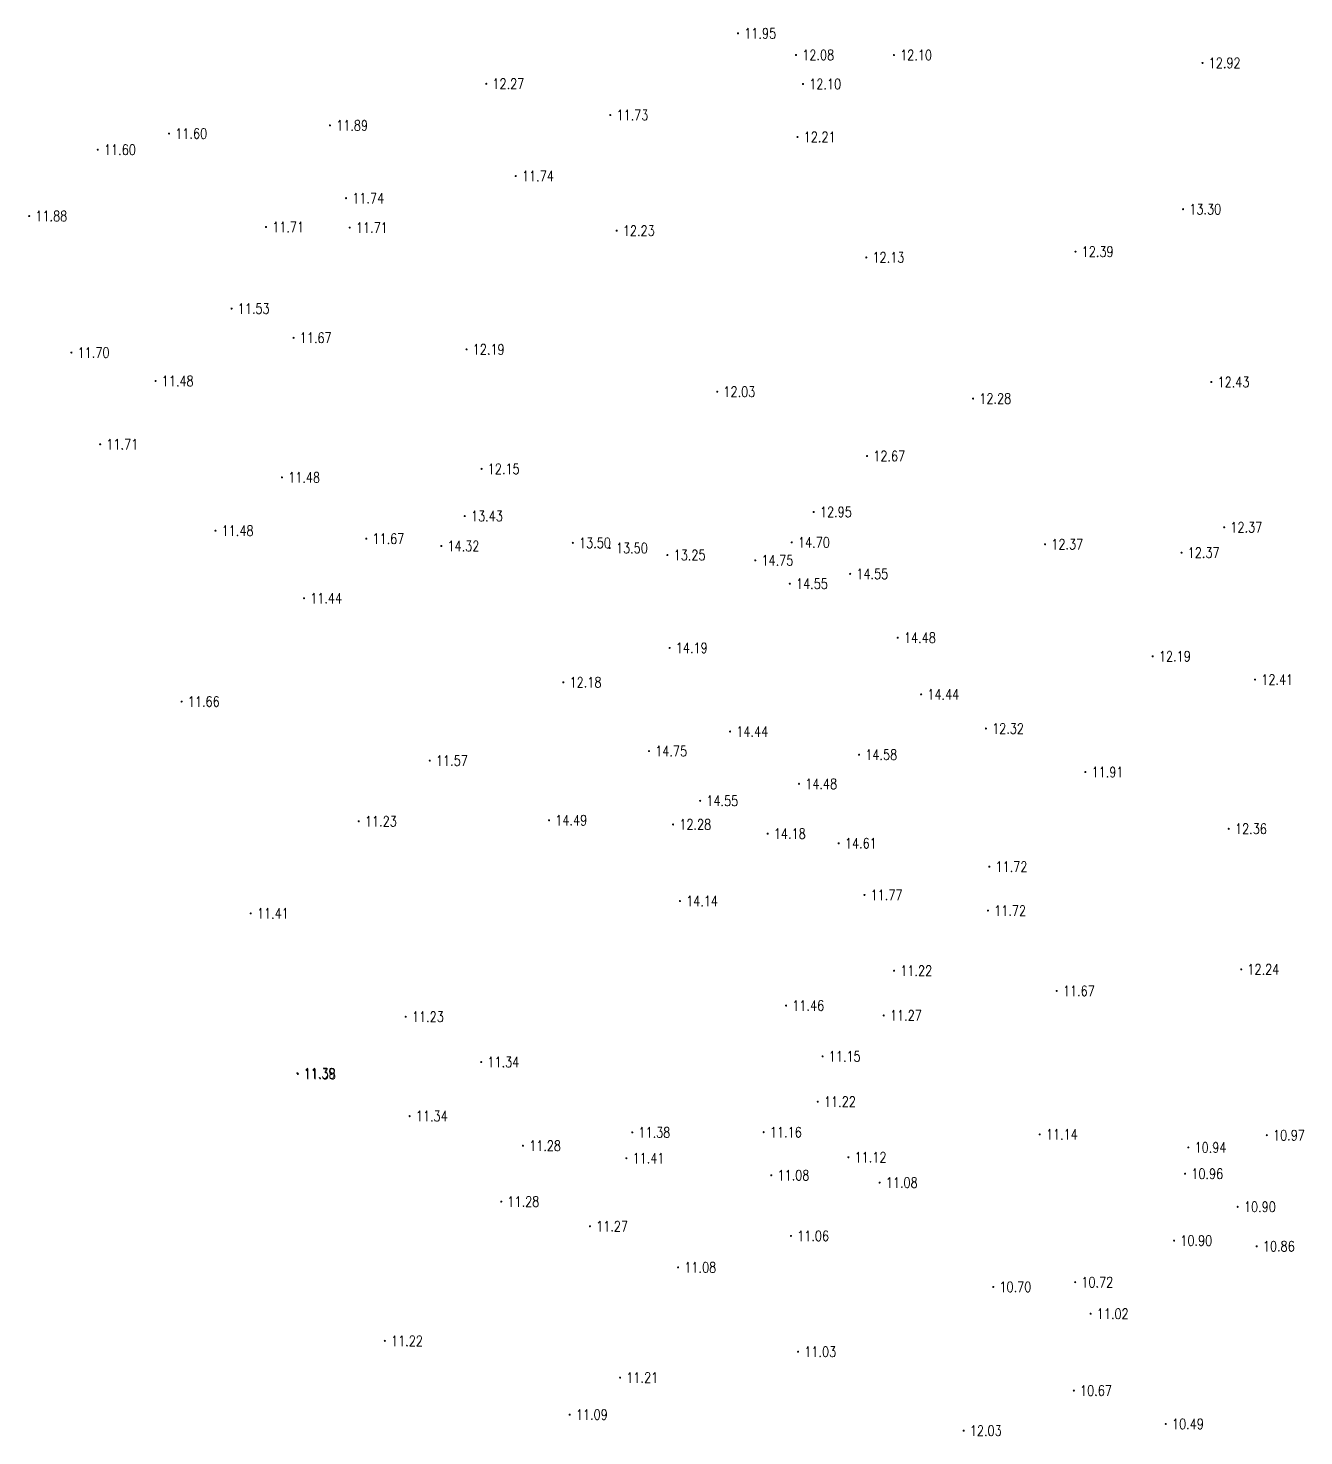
# Model space of a CAD drawing. Extents: x 476861 to 479475, y 2367369 to 2370541.
# Drawn here: x 477344.4 to 477467.8, y 2367776.3 to 2367912.5 of the extents above; entities that cross this region are included whole.
import ezdxf
from ezdxf.enums import TextEntityAlignment as Align

# ---------------------------------------------------------------- set-up
doc = ezdxf.new("R2010")
doc.units = 0
doc.header["$LTSCALE"] = 0.5
doc.layers.get('0').update_dxf_attribs({"linetype": 'CONTINUOUS'})
doc.layers.add('GCD', color=1, linetype='CONTINUOUS')
doc.styles.add('HZ', font='rs.shx', dxfattribs={"width": 0.8, "bigfont": 'hztxt.shx'})

# ---------------------------------------------------------------- blocks, each defined once
blk = doc.blocks.new('GC200')
at = {"linetype": 'Continuous', "const_width": 0.2, "flags": 128}
blk.add_lwpolyline([(-0.1, 0, 1), (0.1, 0, 1)], format="xyb", close=True, dxfattribs=at)

msp = doc.modelspace()

# ---------------------------------------------------------------- block references
at = {"layer": 'GCD', "linetype": 'Continuous'}
ref = msp.add_blockref('GC200', (477413.079, 2367911.969, 11.948), dxfattribs=dict(at, xscale=0.5, yscale=0.5, zscale=0.5))
ref.add_attrib('height', '11.95', dxfattribs={"linetype": 'Continuous', "height": 1, "style": 'HZ', "width": 0.8}).set_placement((477413.679, 2367911.969, 11.948), align=Align.MIDDLE_LEFT)
ref = msp.add_blockref('GC200', (477418.687, 2367909.876, 12.082), dxfattribs=dict(at, xscale=0.5, yscale=0.5, zscale=0.5))
ref.add_attrib('height', '12.08', dxfattribs={"linetype": 'Continuous', "height": 1, "style": 'HZ', "width": 0.8}).set_placement((477419.287, 2367909.876, 12.082), align=Align.MIDDLE_LEFT)
ref = msp.add_blockref('GC200', (477428.159, 2367909.864, 12.1), dxfattribs=dict(at, xscale=0.5, yscale=0.5, zscale=0.5))
ref.add_attrib('height', '12.10', dxfattribs={"linetype": 'Continuous', "height": 1, "style": 'HZ', "width": 0.8}).set_placement((477428.759, 2367909.864, 12.1), align=Align.MIDDLE_LEFT)
ref = msp.add_blockref('GC200', (477458.016, 2367909.109, 12.92), dxfattribs=dict(at, xscale=0.5, yscale=0.5, zscale=0.5))
ref.add_attrib('height', '12.92', dxfattribs={"linetype": 'Continuous', "height": 1, "style": 'HZ', "width": 0.8}).set_placement((477458.616, 2367909.109, 12.92), align=Align.MIDDLE_LEFT)
ref = msp.add_blockref('GC200', (477388.715, 2367907.085, 12.268), dxfattribs=dict(at, xscale=0.5, yscale=0.5, zscale=0.5))
ref.add_attrib('height', '12.27', dxfattribs={"linetype": 'Continuous', "height": 1, "style": 'HZ', "width": 0.8}).set_placement((477389.315, 2367907.085, 12.268), align=Align.MIDDLE_LEFT)
ref = msp.add_blockref('GC200', (477419.363, 2367907.067, 12.1), dxfattribs=dict(at, xscale=0.5, yscale=0.5, zscale=0.5))
ref.add_attrib('height', '12.10', dxfattribs={"linetype": 'Continuous', "height": 1, "style": 'HZ', "width": 0.8}).set_placement((477419.963, 2367907.067, 12.1), align=Align.MIDDLE_LEFT)
ref = msp.add_blockref('GC200', (477400.715, 2367904.066, 11.734), dxfattribs=dict(at, xscale=0.5, yscale=0.5, zscale=0.5))
ref.add_attrib('height', '11.73', dxfattribs={"linetype": 'Continuous', "height": 1, "style": 'HZ', "width": 0.8}).set_placement((477401.315, 2367904.066, 11.734), align=Align.MIDDLE_LEFT)
ref = msp.add_blockref('GC200', (477358.029, 2367902.274, 11.599), dxfattribs=dict(at, xscale=0.5, yscale=0.5, zscale=0.5))
ref.add_attrib('height', '11.60', dxfattribs={"linetype": 'Continuous', "height": 1, "style": 'HZ', "width": 0.8}).set_placement((477358.629, 2367902.274, 11.599), align=Align.MIDDLE_LEFT)
ref = msp.add_blockref('GC200', (477373.594, 2367903.063, 11.89), dxfattribs=dict(at, xscale=0.5, yscale=0.5, zscale=0.5))
ref.add_attrib('height', '11.89', dxfattribs={"linetype": 'Continuous', "height": 1, "style": 'HZ', "width": 0.8}).set_placement((477374.194, 2367903.063, 11.89), align=Align.MIDDLE_LEFT)
ref = msp.add_blockref('GC200', (477418.83, 2367901.938, 12.21), dxfattribs=dict(at, xscale=0.5, yscale=0.5, zscale=0.5))
ref.add_attrib('height', '12.21', dxfattribs={"linetype": 'Continuous', "height": 1, "style": 'HZ', "width": 0.8}).set_placement((477419.43, 2367901.938, 12.21), align=Align.MIDDLE_LEFT)
ref = msp.add_blockref('GC200', (477351.134, 2367900.709, 11.603), dxfattribs=dict(at, xscale=0.5, yscale=0.5, zscale=0.5))
ref.add_attrib('height', '11.60', dxfattribs={"linetype": 'Continuous', "height": 1, "style": 'HZ', "width": 0.8}).set_placement((477351.734, 2367900.709, 11.603), align=Align.MIDDLE_LEFT)
ref = msp.add_blockref('GC200', (477391.572, 2367898.16, 11.738), dxfattribs=dict(at, xscale=0.5, yscale=0.5, zscale=0.5))
ref.add_attrib('height', '11.74', dxfattribs={"linetype": 'Continuous', "height": 1, "style": 'HZ', "width": 0.8}).set_placement((477392.172, 2367898.16, 11.738), align=Align.MIDDLE_LEFT)
ref = msp.add_blockref('GC200', (477375.153, 2367896.024, 11.738), dxfattribs=dict(at, xscale=0.5, yscale=0.5, zscale=0.5))
ref.add_attrib('height', '11.74', dxfattribs={"linetype": 'Continuous', "height": 1, "style": 'HZ', "width": 0.8}).set_placement((477375.753, 2367896.024, 11.738), align=Align.MIDDLE_LEFT)
ref = msp.add_blockref('GC200', (477344.496, 2367894.294, 11.88), dxfattribs=dict(at, xscale=0.5, yscale=0.5, zscale=0.5))
ref.add_attrib('height', '11.88', dxfattribs={"linetype": 'Continuous', "height": 1, "style": 'HZ', "width": 0.8}).set_placement((477345.096, 2367894.294, 11.88), align=Align.MIDDLE_LEFT)
ref = msp.add_blockref('GC200', (477456.138, 2367894.959, 13.297), dxfattribs=dict(at, xscale=0.5, yscale=0.5, zscale=0.5))
ref.add_attrib('height', '13.30', dxfattribs={"linetype": 'Continuous', "height": 1, "style": 'HZ', "width": 0.8}).set_placement((477456.738, 2367894.959, 13.297), align=Align.MIDDLE_LEFT)
ref = msp.add_blockref('GC200', (477367.408, 2367893.231, 11.712), dxfattribs=dict(at, xscale=0.5, yscale=0.5, zscale=0.5))
ref.add_attrib('height', '11.71', dxfattribs={"linetype": 'Continuous', "height": 1, "style": 'HZ', "width": 0.8}).set_placement((477368.008, 2367893.231, 11.712), align=Align.MIDDLE_LEFT)
ref = msp.add_blockref('GC200', (477375.508, 2367893.181, 11.712), dxfattribs=dict(at, xscale=0.5, yscale=0.5, zscale=0.5))
ref.add_attrib('height', '11.71', dxfattribs={"linetype": 'Continuous', "height": 1, "style": 'HZ', "width": 0.8}).set_placement((477376.108, 2367893.181, 11.712), align=Align.MIDDLE_LEFT)
ref = msp.add_blockref('GC200', (477401.332, 2367892.878, 12.23), dxfattribs=dict(at, xscale=0.5, yscale=0.5, zscale=0.5))
ref.add_attrib('height', '12.23', dxfattribs={"linetype": 'Continuous', "height": 1, "style": 'HZ', "width": 0.8}).set_placement((477401.932, 2367892.878, 12.23), align=Align.MIDDLE_LEFT)
ref = msp.add_blockref('GC200', (477425.481, 2367890.288, 12.13), dxfattribs=dict(at, xscale=0.5, yscale=0.5, zscale=0.5))
ref.add_attrib('height', '12.13', dxfattribs={"linetype": 'Continuous', "height": 1, "style": 'HZ', "width": 0.8}).set_placement((477426.081, 2367890.288, 12.13), align=Align.MIDDLE_LEFT)
ref = msp.add_blockref('GC200', (477445.727, 2367890.851, 12.39), dxfattribs=dict(at, xscale=0.5, yscale=0.5, zscale=0.5))
ref.add_attrib('height', '12.39', dxfattribs={"linetype": 'Continuous', "height": 1, "style": 'HZ', "width": 0.8}).set_placement((477446.327, 2367890.851, 12.39), align=Align.MIDDLE_LEFT)
ref = msp.add_blockref('GC200', (477364.075, 2367885.349, 11.531), dxfattribs=dict(at, xscale=0.5, yscale=0.5, zscale=0.5))
ref.add_attrib('height', '11.53', dxfattribs={"linetype": 'Continuous', "height": 1, "style": 'HZ', "width": 0.8}).set_placement((477364.675, 2367885.349, 11.531), align=Align.MIDDLE_LEFT)
ref = msp.add_blockref('GC200', (477370.073, 2367882.516, 11.671), dxfattribs=dict(at, xscale=0.5, yscale=0.5, zscale=0.5))
ref.add_attrib('height', '11.67', dxfattribs={"linetype": 'Continuous', "height": 1, "style": 'HZ', "width": 0.8}).set_placement((477370.673, 2367882.516, 11.671), align=Align.MIDDLE_LEFT)
ref = msp.add_blockref('GC200', (477386.808, 2367881.399, 12.19), dxfattribs=dict(at, xscale=0.5, yscale=0.5, zscale=0.5))
ref.add_attrib('height', '12.19', dxfattribs={"linetype": 'Continuous', "height": 1, "style": 'HZ', "width": 0.8}).set_placement((477387.408, 2367881.399, 12.19), align=Align.MIDDLE_LEFT)
ref = msp.add_blockref('GC200', (477348.583, 2367881.093, 11.704), dxfattribs=dict(at, xscale=0.5, yscale=0.5, zscale=0.5))
ref.add_attrib('height', '11.70', dxfattribs={"linetype": 'Continuous', "height": 1, "style": 'HZ', "width": 0.8}).set_placement((477349.183, 2367881.093, 11.704), align=Align.MIDDLE_LEFT)
ref = msp.add_blockref('GC200', (477356.723, 2367878.341, 11.484), dxfattribs=dict(at, xscale=0.5, yscale=0.5, zscale=0.5))
ref.add_attrib('height', '11.48', dxfattribs={"linetype": 'Continuous', "height": 1, "style": 'HZ', "width": 0.8}).set_placement((477357.323, 2367878.341, 11.484), align=Align.MIDDLE_LEFT)
ref = msp.add_blockref('GC200', (477411.062, 2367877.307, 12.033), dxfattribs=dict(at, xscale=0.5, yscale=0.5, zscale=0.5))
ref.add_attrib('height', '12.03', dxfattribs={"linetype": 'Continuous', "height": 1, "style": 'HZ', "width": 0.8}).set_placement((477411.662, 2367877.307, 12.033), align=Align.MIDDLE_LEFT)
ref = msp.add_blockref('GC200', (477458.867, 2367878.24, 12.43), dxfattribs=dict(at, xscale=0.5, yscale=0.5, zscale=0.5))
ref.add_attrib('height', '12.43', dxfattribs={"linetype": 'Continuous', "height": 1, "style": 'HZ', "width": 0.8}).set_placement((477459.467, 2367878.24, 12.43), align=Align.MIDDLE_LEFT)
ref = msp.add_blockref('GC200', (477435.819, 2367876.642, 12.28), dxfattribs=dict(at, xscale=0.5, yscale=0.5, zscale=0.5))
ref.add_attrib('height', '12.28', dxfattribs={"linetype": 'Continuous', "height": 1, "style": 'HZ', "width": 0.8}).set_placement((477436.419, 2367876.642, 12.28), align=Align.MIDDLE_LEFT)
ref = msp.add_blockref('GC200', (477351.364, 2367872.222, 11.707), dxfattribs=dict(at, xscale=0.5, yscale=0.5, zscale=0.5))
ref.add_attrib('height', '11.71', dxfattribs={"linetype": 'Continuous', "height": 1, "style": 'HZ', "width": 0.8}).set_placement((477351.964, 2367872.222, 11.707), align=Align.MIDDLE_LEFT)
ref = msp.add_blockref('GC200', (477425.561, 2367871.084, 12.67), dxfattribs=dict(at, xscale=0.5, yscale=0.5, zscale=0.5))
ref.add_attrib('height', '12.67', dxfattribs={"linetype": 'Continuous', "height": 1, "style": 'HZ', "width": 0.8}).set_placement((477426.161, 2367871.084, 12.67), align=Align.MIDDLE_LEFT)
ref = msp.add_blockref('GC200', (477388.263, 2367869.842, 12.15), dxfattribs=dict(at, xscale=0.5, yscale=0.5, zscale=0.5))
ref.add_attrib('height', '12.15', dxfattribs={"linetype": 'Continuous', "height": 1, "style": 'HZ', "width": 0.8}).set_placement((477388.863, 2367869.842, 12.15), align=Align.MIDDLE_LEFT)
ref = msp.add_blockref('GC200', (477368.951, 2367869.014, 11.482), dxfattribs=dict(at, xscale=0.5, yscale=0.5, zscale=0.5))
ref.add_attrib('height', '11.48', dxfattribs={"linetype": 'Continuous', "height": 1, "style": 'HZ', "width": 0.8}).set_placement((477369.551, 2367869.014, 11.482), align=Align.MIDDLE_LEFT)
ref = msp.add_blockref('GC200', (477386.637, 2367865.271, 13.43), dxfattribs=dict(at, xscale=0.5, yscale=0.5, zscale=0.5))
ref.add_attrib('height', '13.43', dxfattribs={"linetype": 'Continuous', "height": 1, "style": 'HZ', "width": 0.8}).set_placement((477387.237, 2367865.271, 13.43), align=Align.MIDDLE_LEFT)
ref = msp.add_blockref('GC200', (477420.399, 2367865.671, 12.952), dxfattribs=dict(at, xscale=0.5, yscale=0.5, zscale=0.5))
ref.add_attrib('height', '12.95', dxfattribs={"linetype": 'Continuous', "height": 1, "style": 'HZ', "width": 0.8}).set_placement((477420.999, 2367865.671, 12.952), align=Align.MIDDLE_LEFT)
ref = msp.add_blockref('GC200', (477362.52, 2367863.856, 11.479), dxfattribs=dict(at, xscale=0.5, yscale=0.5, zscale=0.5))
ref.add_attrib('height', '11.48', dxfattribs={"linetype": 'Continuous', "height": 1, "style": 'HZ', "width": 0.8}).set_placement((477363.12, 2367863.856, 11.479), align=Align.MIDDLE_LEFT)
ref = msp.add_blockref('GC200', (477460.112, 2367864.196, 12.372), dxfattribs=dict(at, xscale=0.5, yscale=0.5, zscale=0.5))
ref.add_attrib('height', '12.37', dxfattribs={"linetype": 'Continuous', "height": 1, "style": 'HZ', "width": 0.8}).set_placement((477460.712, 2367864.196, 12.372), align=Align.MIDDLE_LEFT)
ref = msp.add_blockref('GC200', (477377.108, 2367863.089, 11.666), dxfattribs=dict(at, xscale=0.5, yscale=0.5, zscale=0.5))
ref.add_attrib('height', '11.67', dxfattribs={"linetype": 'Continuous', "height": 1, "style": 'HZ', "width": 0.8}).set_placement((477377.708, 2367863.089, 11.666), align=Align.MIDDLE_LEFT)
ref = msp.add_blockref('GC200', (477384.368, 2367862.381, 14.316), dxfattribs=dict(at, xscale=0.5, yscale=0.5, zscale=0.5))
ref.add_attrib('height', '14.32', dxfattribs={"linetype": 'Continuous', "height": 1, "style": 'HZ', "width": 0.8}).set_placement((477384.968, 2367862.381, 14.316), align=Align.MIDDLE_LEFT)
ref = msp.add_blockref('GC200', (477397.096, 2367862.687, 13.501), dxfattribs=dict(at, xscale=0.5, yscale=0.5, zscale=0.5))
ref.add_attrib('height', '13.50', dxfattribs={"linetype": 'Continuous', "height": 1, "style": 'HZ', "width": 0.8}).set_placement((477397.696, 2367862.687, 13.501), align=Align.MIDDLE_LEFT)
ref = msp.add_blockref('GC200', (477418.274, 2367862.727, 14.7), dxfattribs=dict(at, xscale=0.5, yscale=0.5, zscale=0.5))
ref.add_attrib('height', '14.70', dxfattribs={"linetype": 'Continuous', "height": 1, "style": 'HZ', "width": 0.8}).set_placement((477418.874, 2367862.727, 14.7), align=Align.MIDDLE_LEFT)
ref = msp.add_blockref('GC200', (477442.783, 2367862.551, 12.366), dxfattribs=dict(at, xscale=0.5, yscale=0.5, zscale=0.5))
ref.add_attrib('height', '12.37', dxfattribs={"linetype": 'Continuous', "height": 1, "style": 'HZ', "width": 0.8}).set_placement((477443.383, 2367862.551, 12.366), align=Align.MIDDLE_LEFT)
ref = msp.add_blockref('GC200', (477400.662, 2367862.175, 13.498), dxfattribs=dict(at, xscale=0.5, yscale=0.5, zscale=0.5))
ref.add_attrib('height', '13.50', dxfattribs={"linetype": 'Continuous', "height": 1, "style": 'HZ', "width": 0.8}).set_placement((477401.262, 2367862.175, 13.498), align=Align.MIDDLE_LEFT)
ref = msp.add_blockref('GC200', (477406.245, 2367861.506, 13.249), dxfattribs=dict(at, xscale=0.5, yscale=0.5, zscale=0.5))
ref.add_attrib('height', '13.25', dxfattribs={"linetype": 'Continuous', "height": 1, "style": 'HZ', "width": 0.8}).set_placement((477406.845, 2367861.506, 13.249), align=Align.MIDDLE_LEFT)
ref = msp.add_blockref('GC200', (477414.742, 2367860.986, 14.754), dxfattribs=dict(at, xscale=0.5, yscale=0.5, zscale=0.5))
ref.add_attrib('height', '14.75', dxfattribs={"linetype": 'Continuous', "height": 1, "style": 'HZ', "width": 0.8}).set_placement((477415.342, 2367860.986, 14.754), align=Align.MIDDLE_LEFT)
ref = msp.add_blockref('GC200', (477455.983, 2367861.733, 12.366), dxfattribs=dict(at, xscale=0.5, yscale=0.5, zscale=0.5))
ref.add_attrib('height', '12.37', dxfattribs={"linetype": 'Continuous', "height": 1, "style": 'HZ', "width": 0.8}).set_placement((477456.583, 2367861.733, 12.366), align=Align.MIDDLE_LEFT)
ref = msp.add_blockref('GC200', (477423.923, 2367859.687, 14.55), dxfattribs=dict(at, xscale=0.5, yscale=0.5, zscale=0.5))
ref.add_attrib('height', '14.55', dxfattribs={"linetype": 'Continuous', "height": 1, "style": 'HZ', "width": 0.8}).set_placement((477424.523, 2367859.687, 14.55), align=Align.MIDDLE_LEFT)
ref = msp.add_blockref('GC200', (477418.087, 2367858.726, 14.55), dxfattribs=dict(at, xscale=0.5, yscale=0.5, zscale=0.5))
ref.add_attrib('height', '14.55', dxfattribs={"linetype": 'Continuous', "height": 1, "style": 'HZ', "width": 0.8}).set_placement((477418.687, 2367858.726, 14.55), align=Align.MIDDLE_LEFT)
ref = msp.add_blockref('GC200', (477371.086, 2367857.328, 11.439), dxfattribs=dict(at, xscale=0.5, yscale=0.5, zscale=0.5))
ref.add_attrib('height', '11.44', dxfattribs={"linetype": 'Continuous', "height": 1, "style": 'HZ', "width": 0.8}).set_placement((477371.686, 2367857.328, 11.439), align=Align.MIDDLE_LEFT)
ref = msp.add_blockref('GC200', (477428.53, 2367853.508, 14.483), dxfattribs=dict(at, xscale=0.5, yscale=0.5, zscale=0.5))
ref.add_attrib('height', '14.48', dxfattribs={"linetype": 'Continuous', "height": 1, "style": 'HZ', "width": 0.8}).set_placement((477429.13, 2367853.508, 14.483), align=Align.MIDDLE_LEFT)
ref = msp.add_blockref('GC200', (477406.455, 2367852.526, 14.193), dxfattribs=dict(at, xscale=0.5, yscale=0.5, zscale=0.5))
ref.add_attrib('height', '14.19', dxfattribs={"linetype": 'Continuous', "height": 1, "style": 'HZ', "width": 0.8}).set_placement((477407.055, 2367852.526, 14.193), align=Align.MIDDLE_LEFT)
ref = msp.add_blockref('GC200', (477453.194, 2367851.714, 12.19), dxfattribs=dict(at, xscale=0.5, yscale=0.5, zscale=0.5))
ref.add_attrib('height', '12.19', dxfattribs={"linetype": 'Continuous', "height": 1, "style": 'HZ', "width": 0.8}).set_placement((477453.794, 2367851.714, 12.19), align=Align.MIDDLE_LEFT)
ref = msp.add_blockref('GC200', (477396.176, 2367849.198, 12.183), dxfattribs=dict(at, xscale=0.5, yscale=0.5, zscale=0.5))
ref.add_attrib('height', '12.18', dxfattribs={"linetype": 'Continuous', "height": 1, "style": 'HZ', "width": 0.8}).set_placement((477396.776, 2367849.198, 12.183), align=Align.MIDDLE_LEFT)
ref = msp.add_blockref('GC200', (477463.099, 2367849.464, 12.41), dxfattribs=dict(at, xscale=0.5, yscale=0.5, zscale=0.5))
ref.add_attrib('height', '12.41', dxfattribs={"linetype": 'Continuous', "height": 1, "style": 'HZ', "width": 0.8}).set_placement((477463.699, 2367849.464, 12.41), align=Align.MIDDLE_LEFT)
ref = msp.add_blockref('GC200', (477430.792, 2367848.029, 14.438), dxfattribs=dict(at, xscale=0.5, yscale=0.5, zscale=0.5))
ref.add_attrib('height', '14.44', dxfattribs={"linetype": 'Continuous', "height": 1, "style": 'HZ', "width": 0.8}).set_placement((477431.392, 2367848.029, 14.438), align=Align.MIDDLE_LEFT)
ref = msp.add_blockref('GC200', (477359.243, 2367847.336, 11.66), dxfattribs=dict(at, xscale=0.5, yscale=0.5, zscale=0.5))
ref.add_attrib('height', '11.66', dxfattribs={"linetype": 'Continuous', "height": 1, "style": 'HZ', "width": 0.8}).set_placement((477359.843, 2367847.336, 11.66), align=Align.MIDDLE_LEFT)
ref = msp.add_blockref('GC200', (477437.058, 2367844.727, 12.32), dxfattribs=dict(at, xscale=0.5, yscale=0.5, zscale=0.5))
ref.add_attrib('height', '12.32', dxfattribs={"linetype": 'Continuous', "height": 1, "style": 'HZ', "width": 0.8}).set_placement((477437.658, 2367844.727, 12.32), align=Align.MIDDLE_LEFT)
ref = msp.add_blockref('GC200', (477412.305, 2367844.438, 14.44), dxfattribs=dict(at, xscale=0.5, yscale=0.5, zscale=0.5))
ref.add_attrib('height', '14.44', dxfattribs={"linetype": 'Continuous', "height": 1, "style": 'HZ', "width": 0.8}).set_placement((477412.905, 2367844.438, 14.44), align=Align.MIDDLE_LEFT)
ref = msp.add_blockref('GC200', (477404.462, 2367842.541, 14.754), dxfattribs=dict(at, xscale=0.5, yscale=0.5, zscale=0.5))
ref.add_attrib('height', '14.75', dxfattribs={"linetype": 'Continuous', "height": 1, "style": 'HZ', "width": 0.8}).set_placement((477405.062, 2367842.541, 14.754), align=Align.MIDDLE_LEFT)
ref = msp.add_blockref('GC200', (477424.787, 2367842.195, 14.58), dxfattribs=dict(at, xscale=0.5, yscale=0.5, zscale=0.5))
ref.add_attrib('height', '14.58', dxfattribs={"linetype": 'Continuous', "height": 1, "style": 'HZ', "width": 0.8}).set_placement((477425.387, 2367842.195, 14.58), align=Align.MIDDLE_LEFT)
ref = msp.add_blockref('GC200', (477383.256, 2367841.621, 11.569), dxfattribs=dict(at, xscale=0.5, yscale=0.5, zscale=0.5))
ref.add_attrib('height', '11.57', dxfattribs={"linetype": 'Continuous', "height": 1, "style": 'HZ', "width": 0.8}).set_placement((477383.856, 2367841.621, 11.569), align=Align.MIDDLE_LEFT)
ref = msp.add_blockref('GC200', (477418.975, 2367839.376, 14.483), dxfattribs=dict(at, xscale=0.5, yscale=0.5, zscale=0.5))
ref.add_attrib('height', '14.48', dxfattribs={"linetype": 'Continuous', "height": 1, "style": 'HZ', "width": 0.8}).set_placement((477419.575, 2367839.376, 14.483), align=Align.MIDDLE_LEFT)
ref = msp.add_blockref('GC200', (477446.68, 2367840.515, 11.907), dxfattribs=dict(at, xscale=0.5, yscale=0.5, zscale=0.5))
ref.add_attrib('height', '11.91', dxfattribs={"linetype": 'Continuous', "height": 1, "style": 'HZ', "width": 0.8}).set_placement((477447.28, 2367840.515, 11.907), align=Align.MIDDLE_LEFT)
ref = msp.add_blockref('GC200', (477409.411, 2367837.734, 14.55), dxfattribs=dict(at, xscale=0.5, yscale=0.5, zscale=0.5))
ref.add_attrib('height', '14.55', dxfattribs={"linetype": 'Continuous', "height": 1, "style": 'HZ', "width": 0.8}).set_placement((477410.011, 2367837.734, 14.55), align=Align.MIDDLE_LEFT)
ref = msp.add_blockref('GC200', (477376.382, 2367835.757, 11.233), dxfattribs=dict(at, xscale=0.5, yscale=0.5, zscale=0.5))
ref.add_attrib('height', '11.23', dxfattribs={"linetype": 'Continuous', "height": 1, "style": 'HZ', "width": 0.8}).set_placement((477376.982, 2367835.757, 11.233), align=Align.MIDDLE_LEFT)
ref = msp.add_blockref('GC200', (477394.794, 2367835.855, 14.486), dxfattribs=dict(at, xscale=0.5, yscale=0.5, zscale=0.5))
ref.add_attrib('height', '14.49', dxfattribs={"linetype": 'Continuous', "height": 1, "style": 'HZ', "width": 0.8}).set_placement((477395.394, 2367835.855, 14.486), align=Align.MIDDLE_LEFT)
ref = msp.add_blockref('GC200', (477406.795, 2367835.444, 12.28), dxfattribs=dict(at, xscale=0.5, yscale=0.5, zscale=0.5))
ref.add_attrib('height', '12.28', dxfattribs={"linetype": 'Continuous', "height": 1, "style": 'HZ', "width": 0.8}).set_placement((477407.395, 2367835.444, 12.28), align=Align.MIDDLE_LEFT)
ref = msp.add_blockref('GC200', (477415.941, 2367834.561, 14.18), dxfattribs=dict(at, xscale=0.5, yscale=0.5, zscale=0.5))
ref.add_attrib('height', '14.18', dxfattribs={"linetype": 'Continuous', "height": 1, "style": 'HZ', "width": 0.8}).set_placement((477416.541, 2367834.561, 14.18), align=Align.MIDDLE_LEFT)
ref = msp.add_blockref('GC200', (477460.556, 2367835.027, 12.36), dxfattribs=dict(at, xscale=0.5, yscale=0.5, zscale=0.5))
ref.add_attrib('height', '12.36', dxfattribs={"linetype": 'Continuous', "height": 1, "style": 'HZ', "width": 0.8}).set_placement((477461.156, 2367835.027, 12.36), align=Align.MIDDLE_LEFT)
ref = msp.add_blockref('GC200', (477422.817, 2367833.625, 14.614), dxfattribs=dict(at, xscale=0.5, yscale=0.5, zscale=0.5))
ref.add_attrib('height', '14.61', dxfattribs={"linetype": 'Continuous', "height": 1, "style": 'HZ', "width": 0.8}).set_placement((477423.417, 2367833.625, 14.614), align=Align.MIDDLE_LEFT)
ref = msp.add_blockref('GC200', (477437.387, 2367831.365, 11.721), dxfattribs=dict(at, xscale=0.5, yscale=0.5, zscale=0.5))
ref.add_attrib('height', '11.72', dxfattribs={"linetype": 'Continuous', "height": 1, "style": 'HZ', "width": 0.8}).set_placement((477437.987, 2367831.365, 11.721), align=Align.MIDDLE_LEFT)
ref = msp.add_blockref('GC200', (477425.309, 2367828.637, 11.77), dxfattribs=dict(at, xscale=0.5, yscale=0.5, zscale=0.5))
ref.add_attrib('height', '11.77', dxfattribs={"linetype": 'Continuous', "height": 1, "style": 'HZ', "width": 0.8}).set_placement((477425.909, 2367828.637, 11.77), align=Align.MIDDLE_LEFT)
ref = msp.add_blockref('GC200', (477407.454, 2367828.038, 14.143), dxfattribs=dict(at, xscale=0.5, yscale=0.5, zscale=0.5))
ref.add_attrib('height', '14.14', dxfattribs={"linetype": 'Continuous', "height": 1, "style": 'HZ', "width": 0.8}).set_placement((477408.054, 2367828.038, 14.143), align=Align.MIDDLE_LEFT)
ref = msp.add_blockref('GC200', (477437.258, 2367827.12, 11.721), dxfattribs=dict(at, xscale=0.5, yscale=0.5, zscale=0.5))
ref.add_attrib('height', '11.72', dxfattribs={"linetype": 'Continuous', "height": 1, "style": 'HZ', "width": 0.8}).set_placement((477437.858, 2367827.12, 11.721), align=Align.MIDDLE_LEFT)
ref = msp.add_blockref('GC200', (477365.933, 2367826.84, 11.405), dxfattribs=dict(at, xscale=0.5, yscale=0.5, zscale=0.5))
ref.add_attrib('height', '11.41', dxfattribs={"linetype": 'Continuous', "height": 1, "style": 'HZ', "width": 0.8}).set_placement((477366.533, 2367826.84, 11.405), align=Align.MIDDLE_LEFT)
ref = msp.add_blockref('GC200', (477428.174, 2367821.299, 11.217), dxfattribs=dict(at, xscale=0.5, yscale=0.5, zscale=0.5))
ref.add_attrib('height', '11.22', dxfattribs={"linetype": 'Continuous', "height": 1, "style": 'HZ', "width": 0.8}).set_placement((477428.774, 2367821.299, 11.217), align=Align.MIDDLE_LEFT)
ref = msp.add_blockref('GC200', (477461.758, 2367821.433, 12.24), dxfattribs=dict(at, xscale=0.5, yscale=0.5, zscale=0.5))
ref.add_attrib('height', '12.24', dxfattribs={"linetype": 'Continuous', "height": 1, "style": 'HZ', "width": 0.8}).set_placement((477462.358, 2367821.433, 12.24), align=Align.MIDDLE_LEFT)
ref = msp.add_blockref('GC200', (477443.907, 2367819.352, 11.67), dxfattribs=dict(at, xscale=0.5, yscale=0.5, zscale=0.5))
ref.add_attrib('height', '11.67', dxfattribs={"linetype": 'Continuous', "height": 1, "style": 'HZ', "width": 0.8}).set_placement((477444.507, 2367819.352, 11.67), align=Align.MIDDLE_LEFT)
ref = msp.add_blockref('GC200', (477417.729, 2367817.931, 11.46), dxfattribs=dict(at, xscale=0.5, yscale=0.5, zscale=0.5))
ref.add_attrib('height', '11.46', dxfattribs={"linetype": 'Continuous', "height": 1, "style": 'HZ', "width": 0.8}).set_placement((477418.329, 2367817.931, 11.46), align=Align.MIDDLE_LEFT)
ref = msp.add_blockref('GC200', (477380.925, 2367816.847, 11.233), dxfattribs=dict(at, xscale=0.5, yscale=0.5, zscale=0.5))
ref.add_attrib('height', '11.23', dxfattribs={"linetype": 'Continuous', "height": 1, "style": 'HZ', "width": 0.8}).set_placement((477381.525, 2367816.847, 11.233), align=Align.MIDDLE_LEFT)
ref = msp.add_blockref('GC200', (477427.175, 2367816.971, 11.274), dxfattribs=dict(at, xscale=0.5, yscale=0.5, zscale=0.5))
ref.add_attrib('height', '11.27', dxfattribs={"linetype": 'Continuous', "height": 1, "style": 'HZ', "width": 0.8}).set_placement((477427.775, 2367816.971, 11.274), align=Align.MIDDLE_LEFT)
ref = msp.add_blockref('GC200', (477388.228, 2367812.462, 11.339), dxfattribs=dict(at, xscale=0.5, yscale=0.5, zscale=0.5))
ref.add_attrib('height', '11.34', dxfattribs={"linetype": 'Continuous', "height": 1, "style": 'HZ', "width": 0.8}).set_placement((477388.828, 2367812.462, 11.339), align=Align.MIDDLE_LEFT)
ref = msp.add_blockref('GC200', (477421.254, 2367813.017, 11.154), dxfattribs=dict(at, xscale=0.5, yscale=0.5, zscale=0.5))
ref.add_attrib('height', '11.15', dxfattribs={"linetype": 'Continuous', "height": 1, "style": 'HZ', "width": 0.8}).set_placement((477421.854, 2367813.017, 11.154), align=Align.MIDDLE_LEFT)
ref = msp.add_blockref('GC200', (477370.445, 2367811.385, 11.386), dxfattribs=dict(at, xscale=0.5, yscale=0.5, zscale=0.5))
ref.add_attrib('height', '11.39', dxfattribs={"linetype": 'Continuous', "height": 1, "style": 'HZ', "width": 0.8}).set_placement((477371.045, 2367811.385, 11.386), align=Align.MIDDLE_LEFT)
ref = msp.add_blockref('GC200', (477370.492, 2367811.315, 11.38), dxfattribs=dict(at, xscale=0.5, yscale=0.5, zscale=0.5))
ref.add_attrib('height', '11.38', dxfattribs={"linetype": 'Continuous', "height": 1, "style": 'HZ', "width": 0.8}).set_placement((477371.092, 2367811.315, 11.38), align=Align.MIDDLE_LEFT)
ref = msp.add_blockref('GC200', (477420.794, 2367808.632, 11.217), dxfattribs=dict(at, xscale=0.5, yscale=0.5, zscale=0.5))
ref.add_attrib('height', '11.22', dxfattribs={"linetype": 'Continuous', "height": 1, "style": 'HZ', "width": 0.8}).set_placement((477421.394, 2367808.632, 11.217), align=Align.MIDDLE_LEFT)
ref = msp.add_blockref('GC200', (477381.303, 2367807.233, 11.339), dxfattribs=dict(at, xscale=0.5, yscale=0.5, zscale=0.5))
ref.add_attrib('height', '11.34', dxfattribs={"linetype": 'Continuous', "height": 1, "style": 'HZ', "width": 0.8}).set_placement((477381.903, 2367807.233, 11.339), align=Align.MIDDLE_LEFT)
ref = msp.add_blockref('GC200', (477402.84, 2367805.661, 11.379), dxfattribs=dict(at, xscale=0.5, yscale=0.5, zscale=0.5))
ref.add_attrib('height', '11.38', dxfattribs={"linetype": 'Continuous', "height": 1, "style": 'HZ', "width": 0.8}).set_placement((477403.44, 2367805.661, 11.379), align=Align.MIDDLE_LEFT)
ref = msp.add_blockref('GC200', (477415.556, 2367805.684, 11.162), dxfattribs=dict(at, xscale=0.5, yscale=0.5, zscale=0.5))
ref.add_attrib('height', '11.16', dxfattribs={"linetype": 'Continuous', "height": 1, "style": 'HZ', "width": 0.8}).set_placement((477416.156, 2367805.684, 11.162), align=Align.MIDDLE_LEFT)
ref = msp.add_blockref('GC200', (477442.261, 2367805.467, 11.139), dxfattribs=dict(at, xscale=0.5, yscale=0.5, zscale=0.5))
ref.add_attrib('height', '11.14', dxfattribs={"linetype": 'Continuous', "height": 1, "style": 'HZ', "width": 0.8}).set_placement((477442.861, 2367805.467, 11.139), align=Align.MIDDLE_LEFT)
ref = msp.add_blockref('GC200', (477464.236, 2367805.394, 10.97), dxfattribs=dict(at, xscale=0.5, yscale=0.5, zscale=0.5))
ref.add_attrib('height', '10.97', dxfattribs={"linetype": 'Continuous', "height": 1, "style": 'HZ', "width": 0.8}).set_placement((477464.836, 2367805.394, 10.97), align=Align.MIDDLE_LEFT)
ref = msp.add_blockref('GC200', (477392.263, 2367804.374, 11.28), dxfattribs=dict(at, xscale=0.5, yscale=0.5, zscale=0.5))
ref.add_attrib('height', '11.28', dxfattribs={"linetype": 'Continuous', "height": 1, "style": 'HZ', "width": 0.8}).set_placement((477392.863, 2367804.374, 11.28), align=Align.MIDDLE_LEFT)
ref = msp.add_blockref('GC200', (477456.643, 2367804.204, 10.939), dxfattribs=dict(at, xscale=0.5, yscale=0.5, zscale=0.5))
ref.add_attrib('height', '10.94', dxfattribs={"linetype": 'Continuous', "height": 1, "style": 'HZ', "width": 0.8}).set_placement((477457.243, 2367804.204, 10.939), align=Align.MIDDLE_LEFT)
ref = msp.add_blockref('GC200', (477402.272, 2367803.167, 11.41), dxfattribs=dict(at, xscale=0.5, yscale=0.5, zscale=0.5))
ref.add_attrib('height', '11.41', dxfattribs={"linetype": 'Continuous', "height": 1, "style": 'HZ', "width": 0.8}).set_placement((477402.872, 2367803.167, 11.41), align=Align.MIDDLE_LEFT)
ref = msp.add_blockref('GC200', (477423.76, 2367803.262, 11.118), dxfattribs=dict(at, xscale=0.5, yscale=0.5, zscale=0.5))
ref.add_attrib('height', '11.12', dxfattribs={"linetype": 'Continuous', "height": 1, "style": 'HZ', "width": 0.8}).set_placement((477424.36, 2367803.262, 11.118), align=Align.MIDDLE_LEFT)
ref = msp.add_blockref('GC200', (477416.295, 2367801.517, 11.079), dxfattribs=dict(at, xscale=0.5, yscale=0.5, zscale=0.5))
ref.add_attrib('height', '11.08', dxfattribs={"linetype": 'Continuous', "height": 1, "style": 'HZ', "width": 0.8}).set_placement((477416.895, 2367801.517, 11.079), align=Align.MIDDLE_LEFT)
ref = msp.add_blockref('GC200', (477456.329, 2367801.666, 10.958), dxfattribs=dict(at, xscale=0.5, yscale=0.5, zscale=0.5))
ref.add_attrib('height', '10.96', dxfattribs={"linetype": 'Continuous', "height": 1, "style": 'HZ', "width": 0.8}).set_placement((477456.929, 2367801.666, 10.958), align=Align.MIDDLE_LEFT)
ref = msp.add_blockref('GC200', (477426.772, 2367800.803, 11.079), dxfattribs=dict(at, xscale=0.5, yscale=0.5, zscale=0.5))
ref.add_attrib('height', '11.08', dxfattribs={"linetype": 'Continuous', "height": 1, "style": 'HZ', "width": 0.8}).set_placement((477427.372, 2367800.803, 11.079), align=Align.MIDDLE_LEFT)
ref = msp.add_blockref('GC200', (477390.166, 2367798.972, 11.28), dxfattribs=dict(at, xscale=0.5, yscale=0.5, zscale=0.5))
ref.add_attrib('height', '11.28', dxfattribs={"linetype": 'Continuous', "height": 1, "style": 'HZ', "width": 0.8}).set_placement((477390.766, 2367798.972, 11.28), align=Align.MIDDLE_LEFT)
ref = msp.add_blockref('GC200', (477461.418, 2367798.464, 10.899), dxfattribs=dict(at, xscale=0.5, yscale=0.5, zscale=0.5))
ref.add_attrib('height', '10.90', dxfattribs={"linetype": 'Continuous', "height": 1, "style": 'HZ', "width": 0.8}).set_placement((477462.018, 2367798.464, 10.899), align=Align.MIDDLE_LEFT)
ref = msp.add_blockref('GC200', (477398.75, 2367796.582, 11.265), dxfattribs=dict(at, xscale=0.5, yscale=0.5, zscale=0.5))
ref.add_attrib('height', '11.27', dxfattribs={"linetype": 'Continuous', "height": 1, "style": 'HZ', "width": 0.8}).set_placement((477399.35, 2367796.582, 11.265), align=Align.MIDDLE_LEFT)
ref = msp.add_blockref('GC200', (477418.199, 2367795.651, 11.063), dxfattribs=dict(at, xscale=0.5, yscale=0.5, zscale=0.5))
ref.add_attrib('height', '11.06', dxfattribs={"linetype": 'Continuous', "height": 1, "style": 'HZ', "width": 0.8}).set_placement((477418.799, 2367795.651, 11.063), align=Align.MIDDLE_LEFT)
ref = msp.add_blockref('GC200', (477455.268, 2367795.196, 10.899), dxfattribs=dict(at, xscale=0.5, yscale=0.5, zscale=0.5))
ref.add_attrib('height', '10.90', dxfattribs={"linetype": 'Continuous', "height": 1, "style": 'HZ', "width": 0.8}).set_placement((477455.868, 2367795.196, 10.899), align=Align.MIDDLE_LEFT)
ref = msp.add_blockref('GC200', (477463.253, 2367794.644, 10.858), dxfattribs=dict(at, xscale=0.5, yscale=0.5, zscale=0.5))
ref.add_attrib('height', '10.86', dxfattribs={"linetype": 'Continuous', "height": 1, "style": 'HZ', "width": 0.8}).set_placement((477463.853, 2367794.644, 10.858), align=Align.MIDDLE_LEFT)
ref = msp.add_blockref('GC200', (477407.282, 2367792.607, 11.079), dxfattribs=dict(at, xscale=0.5, yscale=0.5, zscale=0.5))
ref.add_attrib('height', '11.08', dxfattribs={"linetype": 'Continuous', "height": 1, "style": 'HZ', "width": 0.8}).set_placement((477407.882, 2367792.607, 11.079), align=Align.MIDDLE_LEFT)
ref = msp.add_blockref('GC200', (477437.768, 2367790.714, 10.702), dxfattribs=dict(at, xscale=0.5, yscale=0.5, zscale=0.5))
ref.add_attrib('height', '10.70', dxfattribs={"linetype": 'Continuous', "height": 1, "style": 'HZ', "width": 0.8}).set_placement((477438.368, 2367790.714, 10.702), align=Align.MIDDLE_LEFT)
ref = msp.add_blockref('GC200', (477445.694, 2367791.176, 10.718), dxfattribs=dict(at, xscale=0.5, yscale=0.5, zscale=0.5))
ref.add_attrib('height', '10.72', dxfattribs={"linetype": 'Continuous', "height": 1, "style": 'HZ', "width": 0.8}).set_placement((477446.294, 2367791.176, 10.718), align=Align.MIDDLE_LEFT)
ref = msp.add_blockref('GC200', (477447.183, 2367788.122, 11.018), dxfattribs=dict(at, xscale=0.5, yscale=0.5, zscale=0.5))
ref.add_attrib('height', '11.02', dxfattribs={"linetype": 'Continuous', "height": 1, "style": 'HZ', "width": 0.8}).set_placement((477447.783, 2367788.122, 11.018), align=Align.MIDDLE_LEFT)
ref = msp.add_blockref('GC200', (477378.906, 2367785.5, 11.22), dxfattribs=dict(at, xscale=0.5, yscale=0.5, zscale=0.5))
ref.add_attrib('height', '11.22', dxfattribs={"linetype": 'Continuous', "height": 1, "style": 'HZ', "width": 0.8}).set_placement((477379.506, 2367785.5, 11.22), align=Align.MIDDLE_LEFT)
ref = msp.add_blockref('GC200', (477418.884, 2367784.448, 11.03), dxfattribs=dict(at, xscale=0.5, yscale=0.5, zscale=0.5))
ref.add_attrib('height', '11.03', dxfattribs={"linetype": 'Continuous', "height": 1, "style": 'HZ', "width": 0.8}).set_placement((477419.484, 2367784.448, 11.03), align=Align.MIDDLE_LEFT)
ref = msp.add_blockref('GC200', (477401.669, 2367781.944, 11.205), dxfattribs=dict(at, xscale=0.5, yscale=0.5, zscale=0.5))
ref.add_attrib('height', '11.21', dxfattribs={"linetype": 'Continuous', "height": 1, "style": 'HZ', "width": 0.8}).set_placement((477402.269, 2367781.944, 11.205), align=Align.MIDDLE_LEFT)
ref = msp.add_blockref('GC200', (477445.566, 2367780.691, 10.674), dxfattribs=dict(at, xscale=0.5, yscale=0.5, zscale=0.5))
ref.add_attrib('height', '10.67', dxfattribs={"linetype": 'Continuous', "height": 1, "style": 'HZ', "width": 0.8}).set_placement((477446.166, 2367780.691, 10.674), align=Align.MIDDLE_LEFT)
ref = msp.add_blockref('GC200', (477396.788, 2367778.362, 11.089), dxfattribs=dict(at, xscale=0.5, yscale=0.5, zscale=0.5))
ref.add_attrib('height', '11.09', dxfattribs={"linetype": 'Continuous', "height": 1, "style": 'HZ', "width": 0.8}).set_placement((477397.388, 2367778.362, 11.089), align=Align.MIDDLE_LEFT)
ref = msp.add_blockref('GC200', (477434.903, 2367776.812, 12.033), dxfattribs=dict(at, xscale=0.5, yscale=0.5, zscale=0.5))
ref.add_attrib('height', '12.03', dxfattribs={"linetype": 'Continuous', "height": 1, "style": 'HZ', "width": 0.8}).set_placement((477435.503, 2367776.812, 12.033), align=Align.MIDDLE_LEFT)
ref = msp.add_blockref('GC200', (477454.461, 2367777.463, 10.494), dxfattribs=dict(at, xscale=0.5, yscale=0.5, zscale=0.5))
ref.add_attrib('height', '10.49', dxfattribs={"linetype": 'Continuous', "height": 1, "style": 'HZ', "width": 0.8}).set_placement((477455.061, 2367777.463, 10.494), align=Align.MIDDLE_LEFT)

doc.saveas('drawing.dxf')
